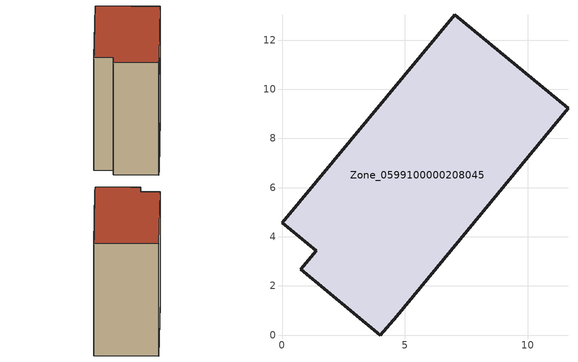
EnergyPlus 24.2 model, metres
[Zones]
Zone_0599100000208045
 floor ground (C_G): 7.02,13.02 11.63,9.22 4.66,0.76 4,0 0.76,2.67 1.39,3.43 0,4.56 z0
 wall outside (C_F): 1.39,3.43 0.76,2.67 4,0 4.66,0.76 11.63,9.22 7.02,13.02 0,4.56 1.39,3.43 z0:11.48
 roof outside (C_R): 7.02,13.02 0,4.56 1.39,3.43 0.76,2.67 4,0 4.66,0.76 11.63,9.22 z11.48
[BUILDING]
Pand.0599100000208045: North Axis=0; Terrain=City; Loads Convergence Tolerance Value=0.04; Temperature Convergence Tolerance Value=0.4; Solar Distribution=FullExterior; Maximum Number of Warmup Days=25; Minimum Number of Warmup Days=1
[Site:Location]
Rotterdam.The.Hague.AP_ZH_NLD Design_Conditions: Latitude=51.96; Longitude=4.45; Time Zone=1; Elevation=-4.5
[SITE:GROUNDTEMPERATURE:BUILDINGSURFACE]
18, 18, 18, 18, 18, 18, 18, 18, 18, 18, 18, 18
[MATERIAL] Thermal Absorptance=0.9; Solar Absorptance=0.7; Visible Absorptance=0.7
Name | Roughness | Thickness | Conductivity | Density | Specific Heat
G.TI.1946 | MediumSmooth | 0.15 | 1 | 540 | 1210
F.TI.1946 | Rough | 0.3 | 0.857143 | 1920 | 840
R.TI.1946 | MediumRough | 0.2 | 0.1 | 1500 | 1000
[CONSTRUCTION]
C_G: G.TI.1946
C_F: F.TI.1946
C_R: R.TI.1946
[ZONE]
Zone_0599100000208045: Type=1; Multiplier=1; Ceiling Height=Autocalculate; Volume=Autocalculate; Floor Area=autocalculate; Part of Total Floor Area=Yes
[ZONEINFILTRATION:DESIGNFLOWRATE]
Infil_Zone_0599100000208045: Zone or ZoneList or Space or SpaceList=Zone_0599100000208045; Schedule=AlwaysOn; Design Flow Rate Calculation Method=Flow/Area; Flow Rate per Floor Area=0.003; Constant Term Coefficient=1; Temperature Term Coefficient=0; Velocity Term Coefficient=0; Velocity Squared Term Coefficient=0
[HVACTEMPLATE:ZONE:IDEALLOADSAIRSYSTEM]
Zone_0599100000208045: Maximum Heating Supply Air Temperature=50; Minimum Cooling Supply Air Temperature=13; Maximum Heating Supply Air Humidity Ratio=0.0156; Minimum Cooling Supply Air Humidity Ratio=0.0077; Heating Limit=NoLimit; Cooling Limit=NoLimit; Dehumidification Control Type=ConstantSensibleHeatRatio; Cooling Sensible Heat Ratio=0.7; Dehumidification Setpoint=60; Humidification Control Type=None; Humidification Setpoint=30; Outdoor Air Method=None; Outdoor Air Flow Rate per Person=0.00944; Outdoor Air Flow Rate per Zone Floor Area=0; Outdoor Air Flow Rate per Zone=0; Demand Controlled Ventilation Type=None; Outdoor Air Economizer Type=NoEconomizer; Heat Recovery Type=None; Sensible Heat Recovery Effectiveness=0.7; Latent Heat Recovery Effectiveness=0.65
[ZONECONTROL:THERMOSTAT]
ThermostatControl_Zone_0599100000208045: Zone or ZoneList=Zone_0599100000208045; Control Type Schedule=DualSetpointControlType; Control 1=Thermostat_Zone_0599100000208045; Temperature Difference Between Cutout And Setpoint=0
[THERMOSTATSETPOINT:DUALSETPOINT]
Thermostat_Zone_0599100000208045: Heating Setpoint Temperature Schedule=HeatingSetpoint_Zone_0599100000208045; Cooling Setpoint Temperature Schedule=CoolingSetpoint_Zone_0599100000208045
[SCHEDULE:COMPACT]
HeatingSetpoint_Zone_0599100000208045: Through: 12/31, For: AllDays, Until: 24:00, 21
CoolingSetpoint_Zone_0599100000208045: Through: 12/31, For: AllDays, Until: 24:00, 24
DualSetpointControlType: Through: 12/31, For: AllDays, Until: 24:00, 4
AlwaysOn: Through: 12/31, For: AllDays, Until: 24:00, 1
